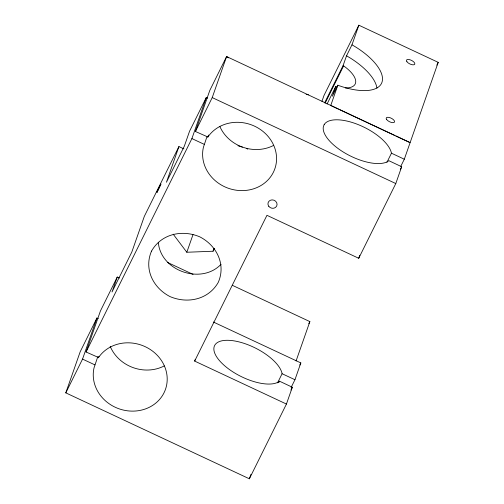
<?xml version="1.0" encoding="UTF-8"?>
<svg xmlns="http://www.w3.org/2000/svg" width="504" height="504" viewBox="0 0 504 504"><rect width="100%" height="100%" fill="white"/><g stroke="black" fill="none" stroke-linecap="round" stroke-linejoin="round"><path stroke-width="0.76" d="M97.738 356.813L94.021 367.889A37.359 33.743 19.3 0 0 137.781 410.785A37.359 33.743 19.3 0 0 160.379 359.006A37.359 33.743 19.3 0 0 98.545 357.525L86.064 351.994L100.447 310.918L117.249 277.036L119.385 278.038M206.842 137.031L203.383 147.376A37.359 33.743 19.3 0 0 247.143 190.266A37.359 33.743 19.3 0 0 269.741 138.493A37.359 33.743 19.3 0 0 207.906 137.006L195.42 131.475L209.809 90.405L226.598 56.549L410.092 142.632M291.104 387.488L294.953 379.733L282.095 373.716A37.359 15.926 26.4 0 0 233.68 340.811A37.359 15.926 26.4 0 0 223.499 364.745A37.359 15.926 26.4 0 0 278.643 381.837L279.481 381.175L292.326 387.236L286.436 404.05L249.367 478.8L65.791 392.862L80.18 351.786L96.925 318.018L98.299 318.66M65.791 392.862L82.543 359.094L96.925 318.018M117.249 277.036L112.02 291.974L131.821 252.038L144.32 216.361L178.926 146.57L183.897 148.9M98.4 357.771L98.916 356.303M178.926 146.57L166.433 182.253L184.306 146.21L189.542 131.273L206.287 97.499L207.661 98.141M86.064 351.994L191.904 138.575L206.287 97.499M195.42 131.475L212.228 97.593L226.598 56.549L228.564 57.847M207.761 137.252L208.53 135.053M214.414 248.447L213.034 251.231L186.82 252.252L193.013 234.574M213.034 251.231L214.068 248.283M286.436 404.05L194.651 361.078L195.161 359.629M321.949 101.323L324.009 95.445L358.848 25.2L438.209 62.351L404.315 159.214L400.819 166.27M336.351 86.581L335.815 86.386L332.382 96.188L337.831 85.201L339.217 85.73A50.961 21.722 26.4 0 0 381.673 83.034A50.961 21.722 26.4 0 0 356.196 47.319L351.981 44.812L358.848 25.2M324.904 102.274L343.098 65.596L346.531 55.799L351.981 44.812M337.831 85.201L330.826 105.298M249.367 478.8L250.904 474.415M296.081 360.952L309.865 321.602L232.319 285.302M294.953 379.733L300.838 362.924L213.324 322.006M194.651 361.078L266.944 215.315L358.728 258.281L359.755 255.358M358.728 258.281L395.791 183.557L401.675 166.742L388.83 160.681L387.992 161.343A37.359 15.926 26.4 0 1 347.432 154.445A37.359 15.926 26.4 0 1 323.467 126.29L324.179 124.62M325.061 103.27L343.602 65.885L343.098 65.596M327.071 104.019L335.815 86.386M277.547 382.882L282.095 373.716M386.908 162.364L391.457 153.197L404.315 159.214M278.781 382.586L279.481 381.175M436.81 65.161L438.209 62.351M308.813 323.719L309.865 321.602M299.792 365.041L300.838 362.924M290.928 390.052L292.326 387.236M400.277 169.558L401.675 166.742M221.08 264.253C201.493 285.012 160.656 271.089 158.325 242.418M306.142 94.343L308.454 94.834M237.945 145.75L246.418 148.308L247.741 149.14M331.43 105.834L338.518 109.154M339.935 109.815L394.5 135.337M395.917 136.004L409.387 142.298M212.228 97.593L395.791 183.557M191.904 138.575L204.271 144.364M167.511 262.433L193.057 274.39M82.543 359.094L94.91 364.883M346.531 55.799L350.746 58.306A50.961 21.722 26.4 0 1 376.935 88.118M173.193 234.19L186.82 252.252M164.285 365.91A37.359 33.743 19.3 0 1 110.187 346.336M324.166 124.645A37.359 15.926 26.4 0 1 359.837 125.282A37.359 15.926 26.4 0 1 391.444 153.222M343.602 65.885A27.67 11.794 26.4 0 1 345.322 87.954M273.647 145.398A37.359 33.743 19.3 0 1 246.418 148.308M242.411 147.086A37.359 33.743 19.3 0 1 219.807 126.428M151.528 251.087C143.665 269.199 153.222 288.017 170.075 296.617C187.658 304.051 208.505 299.615 218.282 282.341C226.138 264.222 216.581 245.41 199.729 236.811C182.152 229.377 161.299 233.812 151.528 251.087M157.135 191.923L157.021 192.352L160.946 184.017L157.135 191.923M386.669 119.561A4.612 1.966 26.4 0 0 393.983 122.491A4.612 1.966 26.4 0 0 390.48 117.867A4.612 1.966 26.4 0 0 386.669 119.561M406.923 61.727A4.612 1.966 26.4 0 0 414.238 64.663A4.612 1.966 26.4 0 0 410.735 60.039A4.612 1.966 26.4 0 0 406.923 61.727M268.789 206.338A4.612 4.164 19.3 0 0 276.664 206.079A4.612 4.164 19.3 0 0 272.053 199.886A4.612 4.164 19.3 0 0 268.789 206.338"/></g></svg>
